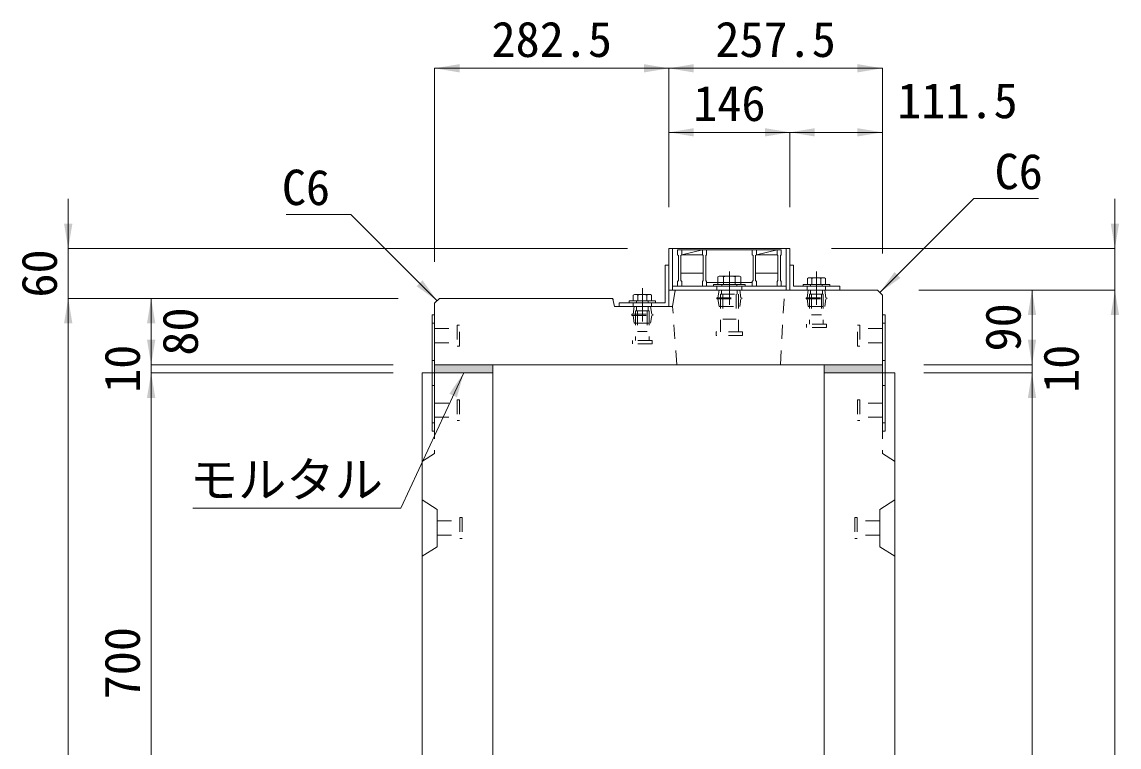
# Model space of a CAD drawing. Units: millimetres at full size. Extents: x -1934 to 78146, y -143454 to -112471.
# Drawn here: x 48384 to 49708, y -140078 to -139204 of the extents above; entities that cross this region are included whole.
import ezdxf
from ezdxf.enums import TextEntityAlignment as Align

# ---------------------------------------------------------------- set-up
doc = ezdxf.new("R2010")
doc.units = ezdxf.units.MM
doc.header["$LTSCALE"] = 23
for name, pattern in [('CHAIN', [18.5, 12, -1.5, 3.5, -1.5]), ('USER2', [1.35, 0.75, -0.6]), ('USER3', [1.35, 0.75, -0.6])]:
    doc.linetypes.add(name, pattern=pattern)
for name, color, linetype, lineweight in [('インサート', 92, 'USER2', 9), ('グレーチング', 7, 'Continuous', 9), ('ジョイント', 7, 'Continuous', 5), ('モルタル', 7, 'Continuous', 13), ('作業エリア', 11, 'Continuous', 13), ('受枠', 3, 'Continuous', 13), ('寸法線', 7, 'Continuous', 13), ('引出線', 4, 'Continuous', 13), ('本体', 2, 'Continuous', 13), ('ｲﾝｻｰﾄ', 3, 'USER3', 5)]:
    doc.layers.add(name, color=color, linetype=linetype, lineweight=lineweight)
doc.layers.add('ハッチング_モルタル', color=30, linetype='Continuous')
doc.styles.add('ＭＳ ゴシック', font='')
doc.styles.get('ＭＳ ゴシック').set_extended_font_data('MS Gothic')

# ---------------------------------------------------------------- blocks, each defined once
blk = doc.blocks.new('filled_arrow')
at = {"color": 0, "linetype": 'Continuous', "lineweight": -2}
blk.add_solid([(7.5, 1.25), (0, 0), (7.5, -1.25)], dxfattribs=at)

msp = doc.modelspace()

# ---------------------------------------------------------------- hatches: boundary and pattern name
at = {"layer": 'ハッチング_モルタル'}
for points in [[(48952.11, -139627.02), (48952.11, -139617.02), (48882.11, -139617.02), (48882.11, -139627.02)], [(49422.11, -139627.02), (49422.11, -139617.02), (49352.11, -139617.02), (49352.11, -139627.02)]]:
    msp.add_hatch(color=256, dxfattribs=at).paths.add_polyline_path(points)

# ---------------------------------------------------------------- linework, layer by layer
at = {"layer": 'インサート', "linetype": 'Continuous', "lineweight": 13}
for p, q in [((49225.62, -139510.22), (49223.76, -139511.06)), ((49223.76, -139511.06), (49223.76, -139520.22)), ((49249.61, -139510.22), (49225.62, -139510.22)), ((49249.61, -139510.22), (49251.46, -139511.06)), ((49251.46, -139511.06), (49251.46, -139520.22)), ((49333.13, -139512.22), (49331.66, -139513.06)), ((49331.66, -139513.06), (49331.66, -139520.22)), ((49333.13, -139512.22), (49352.1, -139512.22)), ((49352.1, -139512.22), (49353.56, -139513.06)), ((49353.56, -139513.06), (49353.56, -139520.22)), ((49251.46, -139520.22), (49223.76, -139520.22)), ((49331.66, -139520.22), (49353.56, -139520.22)), ((49123.13, -139532.22), (49121.66, -139533.06)), ((49121.66, -139533.06), (49121.66, -139540.22)), ((49121.66, -139540.22), (49143.56, -139540.22)), ((49123.13, -139532.22), (49142.1, -139532.22)), ((49142.1, -139532.22), (49143.56, -139533.06)), ((49143.56, -139533.06), (49143.56, -139540.22))]:
    msp.add_line(p, q, dxfattribs=at)
at = {"layer": 'インサート', "linetype": 'Continuous', "lineweight": 5}
for p, q in [((49230.69, -139511.06), (49230.69, -139520.22)), ((49244.54, -139511.06), (49244.54, -139520.22)), ((49337.14, -139513.06), (49337.14, -139520.22)), ((49348.09, -139513.06), (49348.09, -139520.22)), ((49127.14, -139533.06), (49127.14, -139540.22)), ((49138.09, -139533.06), (49138.09, -139540.22))]:
    msp.add_line(p, q, dxfattribs=at)
at = {"layer": 'インサート', "linetype": 'Continuous'}
for p, q in [((49256.61, -139520.22), (49218.61, -139520.22)), ((49218.61, -139520.22), (49218.61, -139522.52)), ((49256.61, -139522.52), (49218.61, -139522.52)), ((49256.61, -139520.22), (49256.61, -139522.52)), ((49326.61, -139520.22), (49358.61, -139520.22)), ((49326.61, -139520.22), (49326.61, -139522.52)), ((49326.61, -139522.52), (49358.61, -139522.52)), ((49358.61, -139520.22), (49358.61, -139522.52)), ((49116.61, -139540.22), (49148.61, -139540.22)), ((49116.61, -139540.22), (49116.61, -139542.52)), ((49148.61, -139540.22), (49148.61, -139542.52)), ((49116.61, -139542.52), (49148.61, -139542.52))]:
    msp.add_line(p, q, dxfattribs=at)
at = {"layer": 'インサート'}
for p, q in [((49223.86, -139536.27), (49225.11, -139527.02)), ((49225.11, -139527.02), (49250.11, -139527.02)), ((49228.16, -139527.02), (49228.16, -139532.02)), ((49228.61, -139520.22), (49228.61, -139522.52)), ((49246.61, -139520.22), (49246.61, -139522.52)), ((49247.06, -139527.02), (49247.06, -139532.02)), ((49251.36, -139536.27), (49250.11, -139527.02)), ((49331.36, -139536.27), (49332.61, -139527.02)), ((49332.61, -139527.02), (49352.61, -139527.02)), ((49335.49, -139527.02), (49335.49, -139532.02)), ((49335.61, -139520.22), (49335.61, -139522.52)), ((49349.61, -139520.22), (49349.61, -139522.52)), ((49349.74, -139527.02), (49349.74, -139532.02)), ((49353.86, -139536.27), (49352.61, -139527.02)), ((49125.61, -139540.22), (49125.61, -139542.52)), ((49139.61, -139540.22), (49139.61, -139542.52)), ((49222.61, -139536.27), (49252.61, -139536.27)), ((49222.61, -139536.27), (49222.61, -139537.77)), ((49222.61, -139537.77), (49252.61, -139537.77)), ((49223.86, -139537.77), (49225.11, -139547.02)), ((49226.71, -139532.02), (49248.51, -139532.02)), ((49226.71, -139532.02), (49226.71, -139577.52)), ((49229.61, -139532.02), (49229.61, -139562.02)), ((49245.61, -139532.02), (49245.61, -139562.02)), ((49248.51, -139532.02), (49248.51, -139577.52)), ((49251.36, -139537.77), (49250.11, -139547.02)), ((49252.61, -139536.27), (49252.61, -139537.77)), ((49330.11, -139536.27), (49355.11, -139536.27)), ((49330.11, -139536.27), (49330.11, -139537.77)), ((49330.11, -139537.77), (49355.11, -139537.77)), ((49331.36, -139537.77), (49332.61, -139547.02)), ((49334.36, -139532.02), (49350.86, -139532.02)), ((49334.36, -139532.02), (49334.36, -139568.02)), ((49336.61, -139532.02), (49336.61, -139557.02)), ((49348.61, -139532.02), (49348.61, -139557.02)), ((49350.86, -139532.02), (49350.86, -139568.02)), ((49353.86, -139537.77), (49352.61, -139547.02)), ((49355.11, -139536.27), (49355.11, -139537.77)), ((49121.36, -139556.27), (49122.61, -139547.02)), ((49122.61, -139547.02), (49142.61, -139547.02)), ((49124.36, -139552.02), (49140.86, -139552.02)), ((49124.36, -139552.02), (49124.36, -139588.02)), ((49125.49, -139547.02), (49125.49, -139552.02)), ((49126.61, -139552.02), (49126.61, -139577.02)), ((49138.61, -139552.02), (49138.61, -139577.02)), ((49139.74, -139547.02), (49139.74, -139552.02)), ((49140.86, -139552.02), (49140.86, -139588.02)), ((49143.86, -139556.27), (49142.61, -139547.02)), ((49225.11, -139547.02), (49250.11, -139547.02)), ((49332.61, -139547.02), (49352.61, -139547.02)), ((49120.11, -139556.27), (49145.11, -139556.27)), ((49120.11, -139556.27), (49120.11, -139557.77)), ((49120.11, -139557.77), (49145.11, -139557.77)), ((49121.36, -139557.77), (49122.61, -139567.02)), ((49122.61, -139567.02), (49142.61, -139567.02)), ((49143.86, -139557.77), (49142.61, -139567.02)), ((49145.11, -139556.27), (49145.11, -139557.77)), ((49229.61, -139562.02), (49245.61, -139562.02)), ((49330.61, -139572.02), (49330.61, -139568.02)), ((49354.61, -139568.02), (49330.61, -139568.02)), ((49336.61, -139557.02), (49348.61, -139557.02)), ((49354.61, -139568.02), (49354.61, -139572.02)), ((48882.11, -139573.52), (48909.11, -139573.52)), ((48882.11, -139573.52), (48882.11, -139590.52)), ((48912.11, -139569.52), (48909.11, -139569.52)), ((48909.11, -139569.52), (48909.11, -139594.52)), ((48912.11, -139594.52), (48912.11, -139569.52)), ((49126.61, -139577.02), (49138.61, -139577.02)), ((49221.61, -139582.02), (49221.61, -139577.52)), ((49253.61, -139577.52), (49221.61, -139577.52)), ((49253.61, -139577.52), (49253.61, -139582.02)), ((49354.61, -139572.02), (49330.61, -139572.02)), ((49392.11, -139569.52), (49395.11, -139569.52)), ((49392.11, -139594.52), (49392.11, -139569.52)), ((49395.11, -139569.52), (49395.11, -139594.52)), ((49422.11, -139573.52), (49395.11, -139573.52)), ((49422.11, -139573.52), (49422.11, -139590.52)), ((48882.11, -139590.52), (48909.11, -139590.52)), ((48909.11, -139594.52), (48912.11, -139594.52)), ((49120.61, -139592.02), (49120.61, -139588.02)), ((49144.61, -139588.02), (49120.61, -139588.02)), ((49144.61, -139592.02), (49120.61, -139592.02)), ((49144.61, -139588.02), (49144.61, -139592.02)), ((49253.61, -139582.02), (49221.61, -139582.02)), ((49395.11, -139594.52), (49392.11, -139594.52)), ((49422.11, -139590.52), (49395.11, -139590.52))]:
    msp.add_line(p, q, dxfattribs=at)
at = {"layer": 'インサート', "linetype": 'Continuous', "lineweight": 5}
for centre, radius, start, end in [((49227.23, -139517.72), 7.5, 62.50883, 117.49117), ((49237.61, -139538.95), 28.73, 76.05376, 103.94624), ((49248, -139517.72), 7.5, 62.50883, 117.49117), ((49334.4, -139517.07), 4.85, 55.61575, 124.38425), ((49342.61, -139530.34), 18.12, 72.41205, 107.58795), ((49350.83, -139517.07), 4.85, 55.61575, 124.38425), ((49124.4, -139537.07), 4.85, 55.61575, 124.38425), ((49132.61, -139550.34), 18.12, 72.41205, 107.58795), ((49140.83, -139537.07), 4.85, 55.61575, 124.38425)]:
    msp.add_arc(centre, radius, start, end, dxfattribs=at)
at = {"layer": 'グレーチング'}
for p, q in [((49175.11, -139478.52), (49175.11, -139484.52)), ((49175.11, -139478.52), (49300.11, -139478.52)), ((49175.11, -139484.52), (49176.11, -139485.52)), ((49176.11, -139485.52), (49176.11, -139515.52)), ((49180.11, -139484.52), (49179.11, -139485.52)), ((49179.11, -139485.52), (49179.11, -139515.52)), ((49180.11, -139478.52), (49180.11, -139484.52)), ((49180.11, -139484.52), (49205.11, -139478.52)), ((49180.11, -139484.52), (49205.11, -139484.52)), ((49205.11, -139478.52), (49205.11, -139484.52)), ((49205.11, -139484.52), (49206.11, -139485.52)), ((49206.11, -139485.52), (49206.11, -139515.52)), ((49210.11, -139484.52), (49209.11, -139485.52)), ((49209.11, -139485.52), (49209.11, -139515.52)), ((49210.11, -139478.52), (49210.11, -139484.52)), ((49265.11, -139478.52), (49265.11, -139484.52)), ((49265.11, -139484.52), (49266.11, -139485.52)), ((49266.11, -139485.52), (49266.11, -139515.52)), ((49270.11, -139484.52), (49269.11, -139485.52)), ((49269.11, -139485.52), (49269.11, -139515.52)), ((49270.11, -139484.52), (49295.11, -139478.52)), ((49270.11, -139478.52), (49270.11, -139484.52)), ((49270.11, -139484.52), (49295.11, -139484.52)), ((49295.11, -139478.52), (49295.11, -139484.52)), ((49295.11, -139484.52), (49296.11, -139485.52)), ((49296.11, -139485.52), (49296.11, -139515.52)), ((49300.11, -139484.52), (49299.11, -139485.52)), ((49299.11, -139485.52), (49299.11, -139515.52)), ((49300.11, -139478.52), (49300.11, -139484.52)), ((49206.11, -139506.52), (49179.11, -139506.52)), ((49296.11, -139506.52), (49269.11, -139506.52)), ((49175.11, -139516.52), (49176.11, -139515.52)), ((49175.11, -139522.52), (49175.11, -139516.52)), ((49175.11, -139522.52), (49180.11, -139522.52)), ((49180.11, -139516.52), (49179.11, -139515.52)), ((49180.11, -139522.52), (49180.11, -139516.52)), ((49205.11, -139516.52), (49206.11, -139515.52)), ((49205.11, -139522.52), (49205.11, -139516.52)), ((49205.11, -139522.52), (49210.11, -139522.52)), ((49210.11, -139516.52), (49209.11, -139515.52)), ((49210.11, -139522.52), (49210.11, -139516.52)), ((49265.11, -139518.02), (49210.11, -139518.02)), ((49265.11, -139516.52), (49266.11, -139515.52)), ((49265.11, -139522.52), (49265.11, -139516.52)), ((49265.11, -139522.52), (49270.11, -139522.52)), ((49270.11, -139516.52), (49269.11, -139515.52)), ((49270.11, -139522.52), (49270.11, -139516.52)), ((49295.11, -139516.52), (49296.11, -139515.52)), ((49295.11, -139522.52), (49295.11, -139516.52)), ((49295.11, -139522.52), (49300.11, -139522.52)), ((49300.11, -139516.52), (49299.11, -139515.52)), ((49300.11, -139522.52), (49300.11, -139516.52))]:
    msp.add_line(p, q, dxfattribs=at)
at = {"layer": 'ジョイント'}
for p, q in [((48878.91, -139557.02), (48882.11, -139557.02)), ((48878.91, -139557.02), (48878.91, -139697.02)), ((48882.11, -139557.02), (48882.11, -139697.02)), ((49422.11, -139557.02), (49425.31, -139557.02)), ((49422.11, -139557.02), (49422.11, -139697.02)), ((49425.31, -139557.02), (49425.31, -139697.02)), ((48878.91, -139697.02), (48882.11, -139697.02)), ((49422.11, -139697.02), (49425.31, -139697.02))]:
    msp.add_line(p, q, dxfattribs=at)
at = {"layer": 'ジョイント', "linetype": 'USER2'}
for p, q in [((48878.91, -139567.02), (48882.11, -139567.02)), ((49422.11, -139567.02), (49425.31, -139567.02)), ((48878.91, -139612.02), (48882.11, -139612.02)), ((49422.11, -139612.02), (49425.31, -139612.02)), ((48878.91, -139642.02), (48882.11, -139642.02)), ((49422.11, -139642.02), (49425.31, -139642.02)), ((48878.91, -139687.02), (48882.11, -139687.02)), ((49422.11, -139687.02), (49425.31, -139687.02))]:
    msp.add_line(p, q, dxfattribs=at)
at = {"layer": 'モルタル'}
for points in [[(48882.11, -139617.02), (48952.11, -139617.02), (48952.11, -139627.02), (48882.11, -139627.02)], [(49422.11, -139617.02), (49352.11, -139617.02), (49352.11, -139627.02), (49422.11, -139627.02)]]:
    msp.add_lwpolyline(points, close=True, dxfattribs=at)
at = {"layer": '作業エリア'}
for p, q in [((49172.11, -139527.02), (49171.73, -139529.57)), ((49174.7, -139527.02), (49172.11, -139527.02)), ((49094.65, -139537.02), (49097.11, -139537.02)), ((49097.11, -139537.02), (49097.6, -139539.43))]:
    msp.add_line(p, q, dxfattribs=at)
at = {"layer": '受枠'}
for p, q in [((49164.61, -139477.02), (49310.61, -139477.02)), ((49164.61, -139477.02), (49164.61, -139527.02)), ((49169.11, -139477.02), (49169.11, -139527.02)), ((49306.11, -139477.02), (49306.11, -139527.02)), ((49310.61, -139477.02), (49310.61, -139527.02)), ((49160.11, -139542.52), (49160.11, -139497.02)), ((49160.11, -139497.02), (49164.61, -139497.02)), ((49164.61, -139497.02), (49164.61, -139547.02)), ((49315.11, -139497.02), (49310.61, -139497.02)), ((49315.11, -139522.52), (49315.11, -139497.02)), ((49164.61, -139527.02), (49310.61, -139527.02)), ((49169.11, -139522.52), (49306.11, -139522.52)), ((49310.61, -139527.02), (49370.61, -139527.02)), ((49370.61, -139522.52), (49315.11, -139522.52)), ((49370.61, -139527.02), (49370.61, -139522.52)), ((49104.61, -139547.02), (49104.61, -139542.52)), ((49104.61, -139542.52), (49160.11, -139542.52)), ((49164.61, -139547.02), (49104.61, -139547.02))]:
    msp.add_line(p, q, dxfattribs=at)
at = {"layer": '受枠', "linetype": 'CHAIN'}
for p, q in [((49237.61, -139504.77), (49237.61, -139544.77)), ((49342.61, -139504.77), (49342.61, -139544.77)), ((49132.61, -139524.77), (49132.61, -139564.77))]:
    msp.add_line(p, q, dxfattribs=at)
at = {"layer": '受枠', "linetype": 'USER2'}
for p, q in [((49222.61, -139522.52), (49222.61, -139527.02)), ((49252.61, -139522.52), (49252.61, -139527.02)), ((49331.61, -139522.52), (49331.61, -139527.02)), ((49353.61, -139522.52), (49353.61, -139527.02)), ((49121.61, -139542.52), (49121.61, -139547.02)), ((49143.61, -139542.52), (49143.61, -139547.02))]:
    msp.add_line(p, q, dxfattribs=at)
at = {"layer": '寸法線'}
for p, q in [((48882.11, -139259.59), (49164.61, -139259.59)), ((48882.11, -139493.02), (48882.11, -139259.59)), ((49164.61, -139427.02), (49164.61, -139259.59)), ((49164.61, -139259.59), (49422.11, -139259.59)), ((49164.61, -139427.02), (49164.61, -139259.59)), ((49422.11, -139483.02), (49422.11, -139259.59)), ((49164.61, -139336.82), (49310.61, -139336.82)), ((49164.61, -139427.02), (49164.61, -139336.82)), ((49310.61, -139427.02), (49310.61, -139336.82)), ((49310.61, -139336.82), (49422.11, -139336.82)), ((49310.61, -139427.02), (49310.61, -139336.82)), ((49422.11, -139483.02), (49422.11, -139336.82)), ((48440.14, -139597.02), (48440.14, -139417.02)), ((49702.6, -139587.02), (49702.6, -139417.02)), ((49114.61, -139477.02), (48440.14, -139477.02)), ((49360.61, -139477.02), (49702.6, -139477.02)), ((49466.11, -139527.02), (49602.6, -139527.02)), ((49466.11, -139527.02), (49702.6, -139527.02)), ((49466.11, -139527.02), (49702.6, -139527.02)), ((49602.6, -139617.02), (49602.6, -139527.02)), ((49702.6, -140777.02), (49702.6, -139527.02)), ((48838.11, -139537.02), (48440.14, -139537.02)), ((48440.14, -139537.02), (48440.14, -140777.02)), ((48838.11, -139537.02), (48440.14, -139537.02)), ((48540.14, -139617.02), (48540.14, -139537.02)), ((48838.11, -139537.02), (48540.14, -139537.02)), ((48540.14, -139557.02), (48540.14, -139687.02)), ((49602.6, -139557.02), (49602.6, -139687.02)), ((48832.11, -139617.02), (48540.14, -139617.02)), ((48832.11, -139617.02), (48540.14, -139617.02)), ((49472.11, -139617.02), (49602.6, -139617.02)), ((49472.11, -139617.02), (49602.6, -139617.02)), ((48540.14, -139627.02), (48540.14, -140327.02)), ((48832.11, -139627.02), (48540.14, -139627.02)), ((48817.11, -139627.02), (48540.14, -139627.02)), ((49472.11, -139627.02), (49602.6, -139627.02)), ((49472.11, -139627.02), (49602.6, -139627.02)), ((49602.6, -140777.02), (49602.6, -139627.02))]:
    msp.add_line(p, q, dxfattribs=at)
at = {"layer": '引出線'}
for points in [[(49419.11, -139530.02), (49532.49, -139416.64), (49610.49, -139416.64)], [(48885.11, -139540.02), (48780.95, -139435.85), (48702.95, -139435.85)], [(48917.11, -139627.02), (48841.17, -139789.88), (48590.26, -139789.88)]]:
    msp.add_lwpolyline(points, dxfattribs=at)
at = {"layer": '本体'}
for p, q in [((49174.7, -139527.02), (49416.11, -139527.02)), ((49416.11, -139527.02), (49422.11, -139533.02)), ((48882.11, -139543.02), (48888.11, -139537.02)), ((48888.11, -139537.02), (49094.65, -139537.02)), ((49097.6, -139539.43), (49099.11, -139547.02)), ((49171.73, -139529.57), (49169.11, -139547.02)), ((49422.11, -139533.02), (49422.11, -139627.02)), ((48882.11, -139543.02), (48882.11, -139627.02)), ((49099.11, -139547.02), (49169.11, -139547.02)), ((48882.11, -139617.02), (49422.11, -139617.02)), ((48882.11, -139627.02), (48952.11, -139627.02)), ((49352.11, -139627.02), (49422.11, -139627.02))]:
    msp.add_line(p, q, dxfattribs=at)
at = {"layer": '本体', "linetype": 'USER2', "lineweight": 15}
for p, q in [((49299.11, -139617.02), (49304.11, -139527.02)), ((49174.11, -139617.02), (49169.11, -139547.02))]:
    msp.add_line(p, q, dxfattribs=at)
at = {"layer": '本体', "lineweight": 20}
for p, q in [((48867.11, -140777.02), (48867.11, -139627.02)), ((48952.11, -139627.02), (48867.11, -139627.02)), ((48952.11, -140232.98), (48952.11, -139627.02)), ((49352.11, -140232.98), (49352.11, -139627.02)), ((49437.11, -139627.02), (49352.11, -139627.02)), ((49422.11, -139627.02), (49352.11, -139627.02)), ((49437.11, -140777.02), (49437.11, -139627.02))]:
    msp.add_line(p, q, dxfattribs=at)
at = {"layer": '本体', "linetype": 'USER3', "lineweight": 9}
for p, q in [((48882.11, -139627.02), (48882.11, -139724.02)), ((49422.11, -139627.02), (49422.11, -139724.02)), ((48882.11, -139724.02), (48867.11, -139733.52)), ((49422.11, -139724.02), (49437.11, -139733.52))]:
    msp.add_line(p, q, dxfattribs=at)
at = {"layer": '本体', "lineweight": 9}
for p, q in [((48867.11, -139780.02), (48885.31, -139791.52)), ((48885.31, -139791.52), (48885.31, -139836.52)), ((49437.11, -139780.02), (49418.91, -139791.52)), ((49418.91, -139791.52), (49418.91, -139836.52)), ((48867.11, -139848.02), (48885.31, -139836.52)), ((49437.11, -139848.02), (49418.91, -139836.52))]:
    msp.add_line(p, q, dxfattribs=at)
at = {"layer": '本体'}
for centre, start, end in [((49174.7, -139530.02), 90, 171.46923), ((49094.65, -139540.02), 11.30993, 90)]:
    msp.add_arc(centre, 3, start, end, dxfattribs=at)
at = {"layer": 'ｲﾝｻｰﾄ'}
for p, q in [((48909.11, -139659.52), (48912.11, -139659.52)), ((48909.11, -139659.52), (48909.11, -139684.52)), ((48912.11, -139659.52), (48912.11, -139684.52)), ((49392.11, -139659.52), (49392.11, -139684.52)), ((49395.12, -139659.52), (49392.11, -139659.52)), ((49395.12, -139659.52), (49395.12, -139684.52)), ((48882.11, -139663.52), (48909.11, -139663.52)), ((49422.12, -139663.52), (49395.12, -139663.52)), ((48882.11, -139680.52), (48909.11, -139680.52)), ((48909.11, -139684.52), (48912.11, -139684.52)), ((49395.12, -139684.52), (49392.11, -139684.52)), ((49422.12, -139680.52), (49395.12, -139680.52)), ((48885.31, -139805.52), (48912.31, -139805.52)), ((48885.31, -139805.52), (48885.31, -139822.52)), ((48912.31, -139801.52), (48912.31, -139826.52)), ((48912.31, -139801.52), (48915.32, -139801.52)), ((48915.32, -139801.52), (48915.32, -139826.52)), ((49391.91, -139801.52), (49388.91, -139801.52)), ((49388.91, -139801.52), (49388.91, -139826.52)), ((49391.91, -139801.52), (49391.91, -139826.52)), ((49418.91, -139805.52), (49391.91, -139805.52)), ((49418.91, -139805.52), (49418.91, -139822.52)), ((48885.31, -139822.52), (48912.31, -139822.52)), ((48912.31, -139826.52), (48915.32, -139826.52)), ((49391.91, -139826.52), (49388.91, -139826.52)), ((49418.91, -139822.52), (49391.91, -139822.52))]:
    msp.add_line(p, q, dxfattribs=at)

# ---------------------------------------------------------------- block references
at = {"layer": '寸法線', "xscale": 4, "yscale": 4}
for p in [(48882.11, -139259.59), (49164.61, -139259.59), (49164.61, -139336.82), (49310.61, -139336.82)]:
    msp.add_blockref('filled_arrow', p, dxfattribs=at)
for p, rotation in [((49164.61, -139259.59), 180), ((49422.11, -139259.59), 180), ((49310.61, -139336.82), 180), ((49422.11, -139336.82), 180), ((48440.14, -139477.02), 90), ((49702.6, -139477.02), 90), ((49602.6, -139527.02), 270), ((49702.6, -139527.02), 270), ((49702.6, -139527.02), 270), ((48440.14, -139537.02), 270), ((48440.14, -139537.02), 270), ((48540.14, -139537.02), 270), ((48540.14, -139617.02), 90), ((48540.14, -139617.02), 90), ((49602.6, -139617.02), 90), ((49602.6, -139617.02), 90), ((48540.14, -139627.02), 270), ((48540.14, -139627.02), 270), ((49602.6, -139627.02), 270), ((49602.6, -139627.02), 270)]:
    msp.add_blockref('filled_arrow', p, dxfattribs=dict(at, rotation=rotation))
at = {"layer": '引出線', "xscale": 4, "yscale": 4}
for p, rotation in [((49419.11, -139530.02), 45), ((48885.11, -139540.02), 135), ((48917.11, -139627.02), 245)]:
    msp.add_blockref('filled_arrow', p, dxfattribs=dict(at, rotation=rotation))

# ---------------------------------------------------------------- texts
at = {"layer": '寸法線', "style": 'ＭＳ ゴシック'}
for s, p in [('282.5', (49023.36, -139224.59)), ('257.5', (49293.36, -139224.59)), ('146', (49237.61, -139301.82)), ('111.5', (49512.69, -139298.47))]:
    msp.add_text(s, height=42.72, dxfattribs=at).set_placement(p, align=Align.MIDDLE_CENTER)
for s, p in [('60', (48405.14, -139507.02)), ('80', (48575.14, -139577.02)), ('90', (49567.6, -139572.02)), ('10', (48505.14, -139622.02)), ('10', (49637.6, -139622.02)), ('700', (48505.14, -139977.02))]:
    msp.add_text(s, height=42.72, rotation=90, dxfattribs=at).set_placement(p, align=Align.MIDDLE_CENTER)
at = {"layer": '引出線', "style": 'ＭＳ ゴシック'}
msp.add_text('C6', height=42.72, dxfattribs=at).set_placement((49557.49, -139362.64), align=Align.TOP_LEFT)
msp.add_text('C6', height=42.72, dxfattribs=at).set_placement((48755.95, -139381.85), align=Align.TOP_RIGHT)
msp.add_text('モルタル', height=42.72, dxfattribs=at).set_placement((48703.21, -139734.28), align=Align.TOP_CENTER)

doc.saveas('drawing.dxf')
